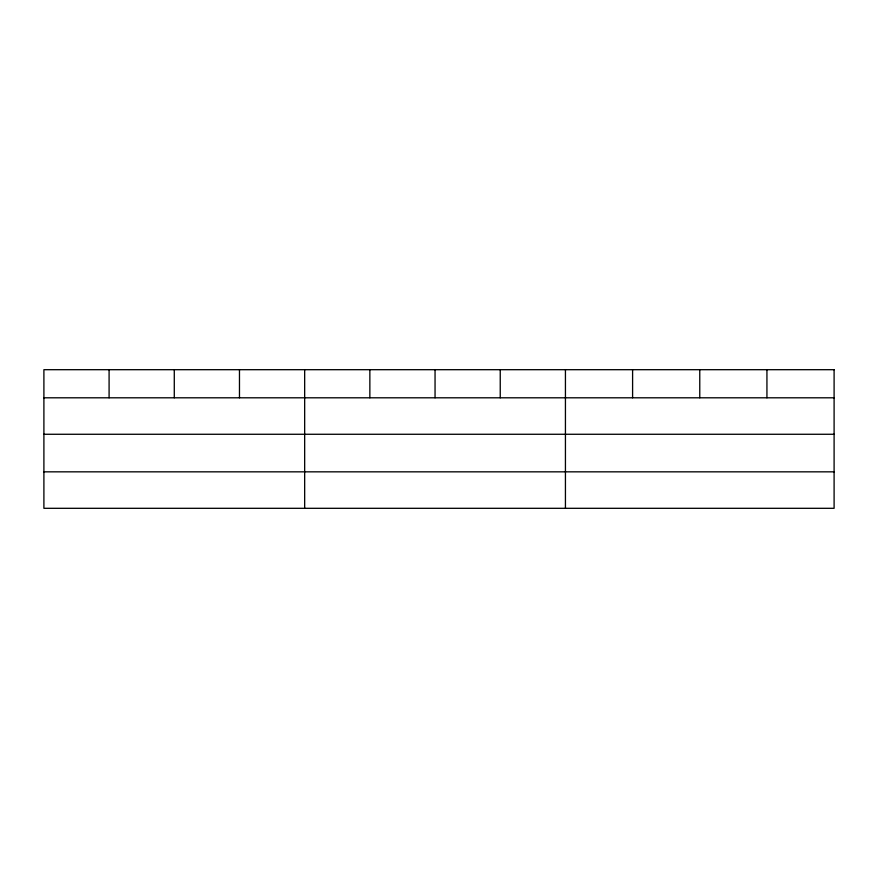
<?xml version="1.0" encoding="UTF-8"?>
<svg xmlns="http://www.w3.org/2000/svg" width="878" height="878" viewBox="0 0 878 878"><rect width="100%" height="100%" fill="white"/><g stroke="black" fill="none" stroke-linecap="round" stroke-linejoin="round"><path stroke-width="1.32" d="M43.9 397.8L834.1 397.8M43.9 434.27L834.1 434.27M43.9 471.837L834.1 471.837M766.933 369.693L766.933 397.8M699.766 369.693L699.766 397.8M632.599 369.693L632.599 397.8M565.432 369.693L565.432 508.307M500.24 369.693L500.24 397.8M435.049 369.693L435.049 397.8M369.857 369.693L369.857 397.8M304.666 369.693L304.666 508.307M239.474 369.693L239.474 397.8M174.283 369.693L174.283 397.8M109.091 369.693L109.091 397.8M834.1 369.693L43.9 369.693L43.9 508.307L834.1 508.307L834.1 369.693"/></g></svg>
